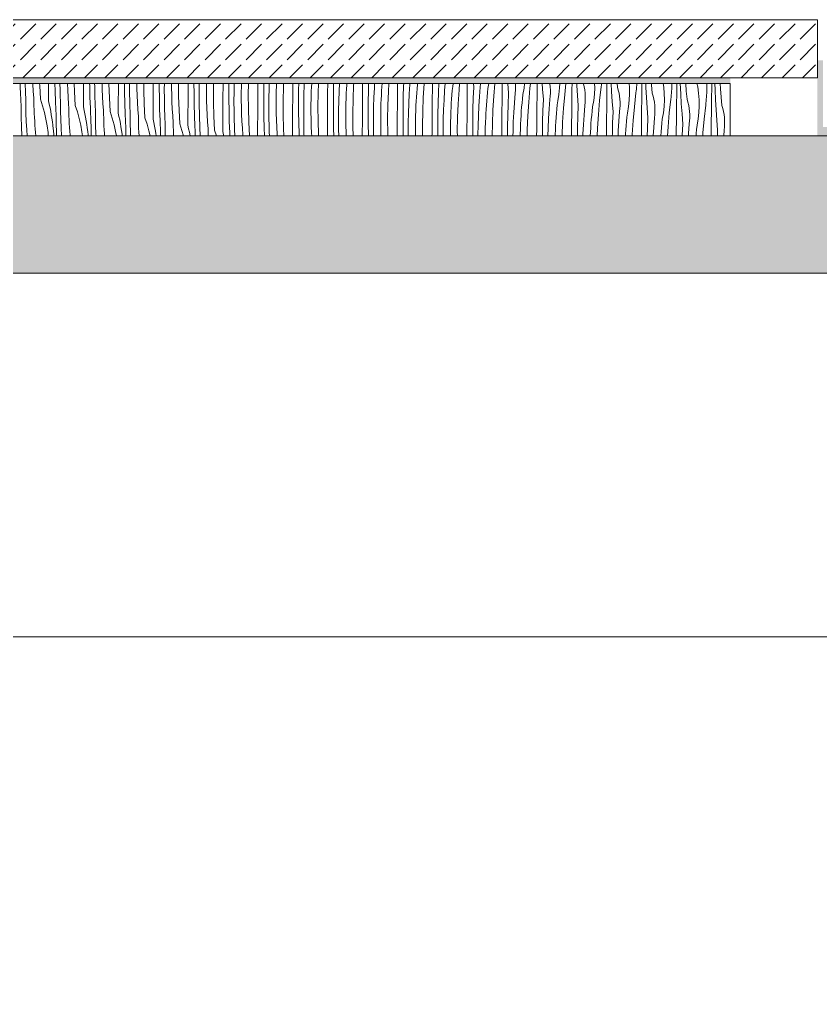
# Model space of a CAD drawing. Header units: millimetres. Extents: x -5804 to 56024, y 506 to 54141.
# Drawn here: x 17014 to 19772, y 25842 to 29245 of the extents above; entities that cross this region are included whole.
import ezdxf

# ---------------------------------------------------------------- set-up
doc = ezdxf.new("R2010")
doc.units = ezdxf.units.MM
for name, color, linetype, lineweight in [('02', 251, 'Continuous', 15), ('2D Drafting - General2', 251, 'Continuous', 15), ('2D Drafting - General81', 251, 'Continuous', 20)]:
    doc.layers.add(name, color=color, linetype=linetype, lineweight=lineweight)

# ---------------------------------------------------------------- blocks, each defined once
blk = doc.blocks.new('*X32')
at = {"layer": '2D Drafting - General81', "linetype": 'Continuous'}
for p, q in [((-78206.5, -105021), (-78206.6, -105016.9)), ((-78205.1, -105059.1), (-78206.5, -105021)), ((-78189.5, -105017.8), (-78189.5, -105016.9)), ((-78189.3, -105023.3), (-78189.5, -105017.8)), ((-78189.1, -105028.9), (-78189.3, -105023.3)), ((-78188.9, -105034.4), (-78189.1, -105028.9)), ((-78163.1, -105018.9), (-78163.1, -105016.9)), ((-78161.6, -105043), (-78163.1, -105018.9)), ((-78139.5, -105023.4), (-78139.7, -105016.9)), ((-78137, -105071.1), (-78139.5, -105023.4)), ((-78108.9, -105036.7), (-78108.8, -105016.9)), ((-78086.4, -105042.2), (-78087, -105016.9)), ((-78069.4, -105038.9), (-78069.8, -105016.9)), ((-78043, -105040.1), (-78044, -105016.9)), ((-78019.4, -105044.5), (-78020.3, -105016.9)), ((-77988.8, -105057.9), (-77988.6, -105018.5)), ((-77988.6, -105018.5), (-77988.6, -105016.9)), ((-77967.3, -105025.2), (-77967.4, -105016.9)), ((-77966.3, -105063.3), (-77967.3, -105025.2)), ((-77950, -105027.1), (-77950.1, -105016.9)), ((-77949.3, -105060.1), (-77950, -105027.1)), ((-77924, -105037.1), (-77924.6, -105016.9)), ((-77900.8, -105017.9), (-77900.8, -105016.9)), ((-77899.4, -105065.7), (-77900.8, -105017.9)), ((-77868.5, -105039.7), (-77868.3, -105016.9)), ((-77847.2, -105046.4), (-77847.7, -105016.9)), ((-77829.9, -105048.2), (-77830.2, -105016.9)), ((-77804.7, -105034.2), (-77804.9, -105016.9)), ((-77780.7, -105039.1), (-77780.9, -105016.9)), ((-77748.4, -105060.9), (-77748.1, -105021.5)), ((-77748.1, -105021.5), (-77748.1, -105016.9)), ((-77727.7, -105029.4), (-77727.8, -105016.9)), ((-77727.2, -105067.5), (-77727.7, -105029.4)), ((-77710.1, -105036.4), (-77710, -105016.9)), ((-77684.9, -105031.2), (-77684.9, -105016.9)), ((-77660.7, -105060.3), (-77660.9, -105016.9)), ((-77628.1, -105042.7), (-77627.9, -105016.9)), ((-77607.7, -105050.5), (-77607.8, -105016.9)), ((-77590, -105057.5), (-77589.8, -105024.5)), ((-77589.8, -105024.5), (-77589.7, -105016.9)), ((-77564.9, -105028.2), (-77564.7, -105016.9)), ((-77564.9, -105052.4), (-77564.9, -105028.2)), ((-77540.9, -105033.6), (-77540.6, -105016.9)), ((-77508, -105063.9), (-77507.7, -105024.5)), ((-77507.7, -105024.5), (-77507.7, -105016.9)), ((-77487.8, -105033.6), (-77487.7, -105016.9)), ((-77469.8, -105045.7), (-77469.2, -105016.9)), ((-77444.8, -105049.4), (-77444.4, -105025.2)), ((-77444.4, -105025.2), (-77444.2, -105016.9)), ((-77420.8, -105054.8), (-77420.2, -105016.9)), ((-77387.6, -105045.7), (-77387.4, -105016.9)), ((-77367.7, -105054.7), (-77367.5, -105016.9)), ((-77349, -105033.8), (-77348.5, -105016.9)), ((-77324.4, -105046.4), (-77323.6, -105022.3)), ((-77323.6, -105022.3), (-77323.4, -105016.9)), ((-77300.8, -105076), (-77299.9, -105028.1)), ((-77299.9, -105028.1), (-77299.5, -105016.9)), ((-77267.6, -105066.8), (-77267.3, -105027.5)), ((-77267.3, -105027.5), (-77267.2, -105016.9)), ((-77247.4, -105037.7), (-77247.1, -105016.9)), ((-77229, -105055), (-77227.8, -105021.9)), ((-77227.8, -105021.9), (-77227.6, -105016.9)), ((-77203.6, -105043.4), (-77203, -105028.9)), ((-77203, -105028.9), (-77202.3, -105016.9)), ((-77179.9, -105049.3), (-77178.5, -105016.9)), ((-77147.2, -105048.7), (-77146.9, -105016.9)), ((-77127.3, -105058.9), (-77126.7, -105020.8)), ((-77126.7, -105020.8), (-77126.6, -105016.9)), ((-77107.8, -105043.1), (-77106.5, -105016.9)), ((-77082.2, -105035.6), (-77081.3, -105021.1)), ((-77081.3, -105021.1), (-77081, -105016.9)), ((-77059.8, -105070.5), (-77057.8, -105022.7)), ((-77057.8, -105022.7), (-77057.5, -105016.9)), ((-77026.8, -105030.5), (-77026.7, -105016.9)), ((-77006.6, -105041.9), (-77006, -105016.9)), ((-76986.1, -105031.3), (-76985.3, -105016.9)), ((-76961.2, -105042.3), (-76960.2, -105027.8)), ((-76960.2, -105027.8), (-76959.3, -105016.9)), ((-76937.8, -105043.9), (-76936, -105016.9)), ((-76906.7, -105051.7), (-76906.4, -105016.9)), ((-76886.6, -105063.1), (-76885.5, -105025)), ((-76885.5, -105025), (-76885.2, -105016.9)), ((-76866.1, -105052.4), (-76864.1, -105019.5)), ((-76864.1, -105019.5), (-76863.9, -105016.9)), ((-76839, -105034.6), (-76837.7, -105020.1)), ((-76837.7, -105020.1), (-76837.4, -105016.9)), ((-76817.7, -105065.1), (-76814.6, -105017.3)), ((-76814.6, -105017.3), (-76814.6, -105016.9)), ((-76786.3, -105033.5), (-76786.2, -105016.9)), ((-76765.5, -105046.1), (-76764.4, -105016.9)), ((-76744, -105040.6), (-76742.2, -105016.9)), ((-76717.7, -105041.3), (-76716.3, -105026.8)), ((-76716.3, -105026.8), (-76715.2, -105016.9)), ((-76694.5, -105038.5), (-76692.6, -105016.9)), ((-76666.3, -105054.7), (-76665.9, -105016.9)), ((-76645.4, -105067.3), (-76644, -105029.2)), ((-76644, -105029.2), (-76644.9, -105016.9)), ((-76623.9, -105061.8), (-76621.5, -105028.8)), ((-76621.5, -105028.8), (-76620.3, -105018.2)), ((-76620.3, -105018.2), (-76620.2, -105016.9)), ((-76594.7, -105033.6), (-76591.7, -105016.9)), ((-76574.5, -105059.7), (-76570.7, -105016.9)), ((-76545.8, -105036.5), (-76545.6, -105016.9)), ((-76523.9, -105050.3), (-76526.4, -105016.9)), ((-76500.2, -105039.4), (-76499.6, -105028.6)), ((-76499.7, -105017.9), (-76499.7, -105016.9)), ((-76499.6, -105028.6), (-76499.7, -105017.9)), ((-76470.6, -105032.9), (-76468.8, -105016.9)), ((-76450.2, -105033.2), (-76448.4, -105016.9)), ((-76425.6, -105036.8), (-76425.3, -105016.9)), ((-76406.4, -105036.7), (-76407.7, -105016.9)), ((-76381.5, -105017.7), (-76381.6, -105016.9)), ((-76380.2, -105028.4), (-76381.5, -105017.7)), ((-76379.6, -105039.1), (-76380.2, -105028.4)), ((-76348, -105032.1), (-76347.3, -105016.9)), ((-76330.1, -105054.4), (-76325.9, -105016.9)), ((-76305.3, -105037.1), (-76305, -105016.9)), ((-76288.7, -105023), (-76289, -105016.9)), ((-76286.3, -105057.9), (-76288.7, -105023)), ((-76265.7, -105017.9), (-76266, -105016.9)), ((-76263.3, -105028.3), (-76265.7, -105017.9)), ((-76261.4, -105038.9), (-76263.3, -105028.3)), ((-76226.9, -105031.1), (-76227.1, -105016.9)), ((-76210.1, -105075.6), (-76204.7, -105028)), ((-76204.7, -105028), (-76203.9, -105021.2)), ((-76203.9, -105021.2), (-76203.5, -105016.9)), ((-76184.9, -105037.3), (-76184.6, -105016.9)), ((-76168.6, -105044.2), (-76170.2, -105016.9)), ((-76148.7, -105028.8), (-76149.8, -105016.9)), ((-76145.6, -105039.1), (-76148.7, -105028.8)), ((-76107.2, -105030.1), (-76108.2, -105016.9)), ((-76083.1, -105035.6), (-76082.5, -105028.7)), ((-76082.5, -105028.7), (-76082, -105021.9)), ((-76082, -105021.9), (-76081.7, -105016.9)), ((-76064.5, -105037.6), (-76064.2, -105016.9)), ((-76050.5, -105030.5), (-76051.2, -105016.9)), ((-76031.3, -105021.5), (-76031.7, -105016.9)), ((-76028.6, -105050), (-76031.3, -105021.5)), ((-75988.9, -105029.1), (-75990.7, -105016.9)), ((-75987.1, -105051.2), (-75988.9, -105029.1)), ((-75961.5, -105036.2), (-75961.1, -105029.3)), ((-75961.1, -105029.3), (-75960.8, -105022.4)), ((-75960.8, -105022.4), (-75960.7, -105016.9)), ((-75944.1, -105037.9), (-75943.8, -105017)), ((-75943.8, -105017), (-75943.8, -105016.9)), ((-75930.5, -105051.7), (-75932.2, -105016.9)), ((-75911.3, -105042.7), (-75913.4, -105016.9)), ((-75872, -105028.4), (-75874.5, -105016.9)), ((-75868.8, -105050.3), (-75872, -105028.4)), ((-75840.6, -105016.9), (-75840.6, -105036.7)), ((-75823.7, -105038.2), (-75823.3, -105017.3)), ((-75823.3, -105017.3), (-75823.3, -105016.9)), ((-75812.1, -105038), (-75813, -105016.9)), ((-75793.6, -105035.4), (-75794.9, -105016.9)), ((-78204.9, -105063.8), (-78205.1, -105059.1)), ((-78204.7, -105068.5), (-78204.9, -105063.8)), ((-78188.7, -105040), (-78188.9, -105034.4)), ((-78188.5, -105045.5), (-78188.7, -105040)), ((-78188.3, -105051.1), (-78188.5, -105045.5)), ((-78188.1, -105056.6), (-78188.3, -105051.1)), ((-78187.8, -105062.2), (-78188.1, -105056.6)), ((-78187.5, -105090.7), (-78187.8, -105062.2)), ((-78159.8, -105067.1), (-78161.6, -105043)), ((-78109.2, -105076), (-78108.9, -105036.7)), ((-78085, -105080.3), (-78086.4, -105042.2)), ((-78069.2, -105044.5), (-78069.4, -105038.9)), ((-78069.1, -105050), (-78069.2, -105044.5)), ((-78068.9, -105055.6), (-78069.1, -105050)), ((-78068.7, -105061.1), (-78068.9, -105055.6)), ((-78068.5, -105066.7), (-78068.7, -105061.1)), ((-78041.5, -105064.2), (-78043, -105040.1)), ((-78016.9, -105092.3), (-78019.4, -105044.5)), ((-77989.1, -105097.2), (-77988.8, -105057.9)), ((-77965, -105101.5), (-77966.3, -105063.3)), ((-77949.2, -105065.7), (-77949.3, -105060.1)), ((-77922.9, -105061.3), (-77924, -105037.1)), ((-77921.5, -105085.4), (-77922.9, -105061.3)), ((-77868.8, -105079), (-77868.5, -105039.7)), ((-77846.3, -105084.5), (-77847.2, -105046.4)), ((-77829.3, -105081.3), (-77829.9, -105048.2)), ((-77803.9, -105058.3), (-77804.7, -105034.2)), ((-77802.8, -105082.4), (-77803.9, -105058.3)), ((-77779.3, -105086.9), (-77780.7, -105039.1)), ((-77748.7, -105100.2), (-77748.4, -105060.9)), ((-77709.9, -105069.4), (-77710.1, -105036.4)), ((-77684.6, -105055.3), (-77684.9, -105031.2)), ((-77683.9, -105079.5), (-77684.6, -105055.3)), ((-77659.2, -105108.1), (-77660.7, -105060.3)), ((-77628.4, -105082), (-77628.1, -105042.7)), ((-77607.1, -105088.7), (-77607.7, -105050.5)), ((-77589.8, -105090.6), (-77590, -105057.5)), ((-77564.5, -105076.5), (-77564.9, -105052.4)), ((-77540.6, -105081.4), (-77540.9, -105033.6)), ((-77508.3, -105103.2), (-77508, -105063.9)), ((-77487.6, -105071.7), (-77487.8, -105033.6)), ((-77470, -105078.7), (-77469.8, -105045.7)), ((-77444.8, -105073.5), (-77444.8, -105049.4)), ((-77420.5, -105102.6), (-77420.8, -105054.8)), ((-77387.9, -105085), (-77387.6, -105045.7)), ((-77367.5, -105092.9), (-77367.7, -105054.7)), ((-77349.7, -105066.8), (-77349, -105033.8)), ((-77324.7, -105070.6), (-77324.4, -105046.4)), ((-77247.6, -105075.9), (-77247.4, -105037.7)), ((-77229.6, -105088), (-77229, -105055)), ((-77204.3, -105067.6), (-77203.6, -105043.4)), ((-77180.7, -105097.1), (-77179.9, -105049.3)), ((-77147.5, -105088), (-77147.2, -105048.7)), ((-77127.6, -105097.1), (-77127.3, -105058.9)), ((-77108.9, -105076.1), (-77107.8, -105043.1)), ((-77083.5, -105064.6), (-77082.9, -105050.1)), ((-77082.9, -105050.1), (-77082.2, -105035.6)), ((-77027.1, -105069.8), (-77026.8, -105030.5)), ((-77007.3, -105080.1), (-77006.6, -105041.9)), ((-76987.7, -105064.3), (-76986.1, -105031.3)), ((-76962.8, -105071.3), (-76962.1, -105056.8)), ((-76962.1, -105056.8), (-76961.2, -105042.3)), ((-76939.7, -105091.7), (-76937.8, -105043.9)), ((-76907.1, -105091), (-76906.7, -105051.7)), ((-76887.2, -105101.3), (-76886.6, -105063.1)), ((-76867.6, -105085.5), (-76866.1, -105052.4)), ((-76842, -105078), (-76841.1, -105063.5)), ((-76841.1, -105063.5), (-76840.1, -105049)), ((-76840.1, -105049), (-76839, -105034.6)), ((-76786.7, -105072.8), (-76786.3, -105033.5)), ((-76766.5, -105084.3), (-76765.5, -105046.1)), ((-76746, -105073.6), (-76744, -105040.6)), ((-76720.1, -105070.2), (-76718.9, -105055.7)), ((-76718.9, -105055.7), (-76717.7, -105041.3)), ((-76697.6, -105086.2), (-76694.5, -105038.5)), ((-76666.6, -105094), (-76666.3, -105054.7)), ((-76625.9, -105094.8), (-76623.9, -105061.8)), ((-76598.9, -105076.9), (-76597.6, -105062.4)), ((-76597.6, -105062.4), (-76596.2, -105048)), ((-76596.2, -105048), (-76594.7, -105033.6)), ((-76577.6, -105107.4), (-76574.5, -105059.7)), ((-76546.2, -105075.8), (-76545.8, -105036.5)), ((-76525.3, -105088.5), (-76523.9, -105050.3)), ((-76503.9, -105083), (-76501.4, -105050)), ((-76501.4, -105050), (-76500.2, -105039.4)), ((-76476.1, -105069.2), (-76474.6, -105054.7)), ((-76474.6, -105054.7), (-76470.6, -105032.9)), ((-76454.4, -105080.9), (-76450.2, -105033.2)), ((-76426.1, -105097), (-76425.8, -105057.7)), ((-76425.8, -105057.7), (-76425.6, -105036.8)), ((-76403.8, -105071.5), (-76406.4, -105036.7)), ((-76381.3, -105071.2), (-76380.1, -105060.5)), ((-76380.1, -105060.5), (-76379.6, -105049.8)), ((-76379.6, -105049.8), (-76379.6, -105039.1)), ((-76354.5, -105075.9), (-76350.6, -105054.1)), ((-76350.6, -105054.1), (-76348, -105032.1)), ((-76334.3, -105102), (-76330.1, -105054.4)), ((-76305.7, -105078.8), (-76305.5, -105057.9)), ((-76305.5, -105057.9), (-76305.3, -105037.1)), ((-76283.8, -105092.7), (-76286.3, -105057.9)), ((-76260.2, -105049.6), (-76261.4, -105038.9)), ((-76259.5, -105060.3), (-76260.2, -105049.6)), ((-76259.5, -105071), (-76259.5, -105060.3)), ((-76230.5, -105075.3), (-76228, -105053.2)), ((-76228, -105053.2), (-76226.9, -105031.1)), ((-76185.4, -105079.1), (-76185.2, -105058.2)), ((-76185.2, -105058.2), (-76184.9, -105037.3)), ((-76166.3, -105079), (-76168.6, -105044.2)), ((-76143.2, -105049.5), (-76145.6, -105039.1)), ((-76141.3, -105060.1), (-76143.2, -105049.5)), ((-76140.1, -105070.7), (-76141.3, -105060.1)), ((-76107.9, -105074.4), (-76106.8, -105052.2)), ((-76106.8, -105052.2), (-76107.2, -105030.1)), ((-76090, -105096.7), (-76084.7, -105049.2)), ((-76084.7, -105049.2), (-76083.9, -105042.4)), ((-76083.9, -105042.4), (-76083.1, -105035.6)), ((-76065.1, -105079.4), (-76064.8, -105058.5)), ((-76064.8, -105058.5), (-76064.5, -105037.6)), ((-76048.5, -105065.4), (-76050.5, -105030.5)), ((-76025.6, -105060.2), (-76028.6, -105050)), ((-76023.1, -105070.7), (-76025.6, -105060.2)), ((-75986.7, -105073.4), (-75987.1, -105051.2)), ((-75964.6, -105070.4), (-75963.8, -105063.6)), ((-75963.8, -105063.6), (-75963.1, -105056.7)), ((-75963.1, -105056.7), (-75962.5, -105049.9)), ((-75962.5, -105049.9), (-75961.9, -105043)), ((-75961.9, -105043), (-75961.5, -105036.2)), ((-75944.8, -105079.7), (-75944.5, -105058.8)), ((-75944.5, -105058.8), (-75944.1, -105037.9)), ((-75928.5, -105086.5), (-75930.5, -105051.7)), ((-75908.6, -105071.1), (-75911.3, -105042.7)), ((-75867, -105072.4), (-75868.8, -105050.3)), ((-75841.8, -105064.2), (-75841.4, -105057.3)), ((-75841.4, -105057.3), (-75841, -105050.5)), ((-75841, -105050.5), (-75840.8, -105043.6)), ((-75840.8, -105043.6), (-75840.6, -105036.7)), ((-75824.4, -105080), (-75824.1, -105059.1)), ((-75824.1, -105059.1), (-75823.7, -105038.2)), ((-75810.4, -105072.9), (-75812.1, -105038)), ((-75791.2, -105063.8), (-75793.6, -105035.4)), ((-75788.5, -105092.3), (-75791.2, -105063.8)), ((-78204.5, -105073.1), (-78204.7, -105068.5)), ((-78204.3, -105077.8), (-78204.5, -105073.1)), ((-78204, -105082.5), (-78204.3, -105077.8)), ((-78203.8, -105087.2), (-78204, -105082.5)), ((-78203.6, -105091.8), (-78203.8, -105087.2)), ((-78203.3, -105096.5), (-78203.6, -105091.8)), ((-78202.8, -105131.4), (-78203.3, -105096.5)), ((-78186.8, -105119.3), (-78187.5, -105090.7)), ((-78159.5, -105080.4), (-78159.8, -105067.1)), ((-78159.2, -105093.7), (-78159.5, -105080.4)), ((-78158.7, -105107), (-78159.2, -105093.7)), ((-78137, -105071.1), (-78129.7, -105093.5)), ((-78129.7, -105093.5), (-78123.5, -105116.2)), ((-78109.2, -105076), (-78106.5, -105088)), ((-78106.5, -105088), (-78103.9, -105100)), ((-78084.8, -105085), (-78085, -105080.3)), ((-78084.6, -105089.6), (-78084.8, -105085)), ((-78084.4, -105094.3), (-78084.6, -105089.6)), ((-78084.2, -105099), (-78084.4, -105094.3)), ((-78068.2, -105072.2), (-78068.5, -105066.7)), ((-78068, -105077.8), (-78068.2, -105072.2)), ((-78067.8, -105083.3), (-78068, -105077.8)), ((-78067.4, -105111.9), (-78067.8, -105083.3)), ((-78039.7, -105088.3), (-78041.5, -105064.2)), ((-78039.5, -105101.6), (-78039.7, -105088.3)), ((-78016.9, -105092.3), (-78009.7, -105114.7)), ((-77989.1, -105097.2), (-77986.4, -105109.2)), ((-77949, -105071.2), (-77949.2, -105065.7)), ((-77948.8, -105076.8), (-77949, -105071.2)), ((-77948.6, -105082.3), (-77948.8, -105076.8)), ((-77948.4, -105087.9), (-77948.6, -105082.3)), ((-77948.2, -105093.4), (-77948.4, -105087.9)), ((-77947.9, -105099), (-77948.2, -105093.4)), ((-77919.7, -105109.4), (-77921.5, -105085.4)), ((-77896.8, -105113.5), (-77899.4, -105065.7)), ((-77869, -105118.4), (-77868.8, -105079)), ((-77844.9, -105122.6), (-77846.3, -105084.5)), ((-77829.1, -105086.8), (-77829.3, -105081.3)), ((-77828.9, -105092.4), (-77829.1, -105086.8)), ((-77828.7, -105097.9), (-77828.9, -105092.4)), ((-77828.5, -105103.5), (-77828.7, -105097.9)), ((-77801.4, -105106.5), (-77802.8, -105082.4)), ((-77776.8, -105134.6), (-77779.3, -105086.9)), ((-77726.2, -105105.7), (-77727.2, -105067.5)), ((-77709.2, -105102.5), (-77709.9, -105069.4)), ((-77682.8, -105103.6), (-77683.9, -105079.5)), ((-77628.6, -105121.4), (-77628.4, -105082)), ((-77606.1, -105126.8), (-77607.1, -105088.7)), ((-77589.1, -105123.6), (-77589.8, -105090.6)), ((-77563.8, -105100.6), (-77564.5, -105076.5)), ((-77539.2, -105129.2), (-77540.6, -105081.4)), ((-77487, -105109.9), (-77487.6, -105071.7)), ((-77469.7, -105111.8), (-77470, -105078.7)), ((-77444.5, -105097.7), (-77444.8, -105073.5)), ((-77443.7, -105121.8), (-77444.5, -105097.7)), ((-77388.2, -105124.4), (-77387.9, -105085)), ((-77367, -105131), (-77367.5, -105092.9)), ((-77349.9, -105099.9), (-77349.7, -105066.8)), ((-77324.7, -105094.7), (-77324.7, -105070.6)), ((-77324.4, -105118.9), (-77324.7, -105094.7)), ((-77300.5, -105123.8), (-77300.8, -105076)), ((-77267.9, -105106.2), (-77267.6, -105066.8)), ((-77247.5, -105114.1), (-77247.6, -105075.9)), ((-77229.8, -105121.1), (-77229.6, -105088)), ((-77204.7, -105091.7), (-77204.3, -105067.6)), ((-77204.7, -105115.9), (-77204.7, -105091.7)), ((-77180.4, -105144.9), (-77180.7, -105097.1)), ((-77147.8, -105127.4), (-77147.5, -105088)), ((-77127.4, -105135.2), (-77127.6, -105097.1)), ((-77109.6, -105109.2), (-77108.9, -105076.1)), ((-77084.6, -105112.9), (-77084.2, -105088.8)), ((-77084.2, -105088.8), (-77083.5, -105064.6)), ((-77060.6, -105118.3), (-77059.8, -105070.5)), ((-77027.4, -105109.2), (-77027.1, -105069.8)), ((-77007.5, -105118.2), (-77007.3, -105080.1)), ((-76989.5, -105130.3), (-76988.8, -105097.3)), ((-76988.8, -105097.3), (-76987.7, -105064.3)), ((-76964.2, -105109.9), (-76963.4, -105085.8)), ((-76963.4, -105085.8), (-76962.8, -105071.3)), ((-76940.6, -105139.5), (-76939.7, -105091.7)), ((-76907.4, -105130.4), (-76907.1, -105091)), ((-76868.8, -105118.5), (-76867.6, -105085.5)), ((-76843.4, -105107), (-76842.8, -105092.5)), ((-76842.8, -105092.5), (-76842, -105078)), ((-76819.7, -105112.8), (-76817.7, -105065.1)), ((-76787, -105112.2), (-76786.7, -105072.8)), ((-76767.1, -105122.4), (-76766.5, -105084.3)), ((-76747.6, -105106.6), (-76746, -105073.6)), ((-76722, -105099.1), (-76721.1, -105084.7)), ((-76721.1, -105084.7), (-76720.1, -105070.2)), ((-76699.6, -105134), (-76697.6, -105086.2)), ((-76666.9, -105133.4), (-76666.6, -105094)), ((-76646.4, -105105.4), (-76645.4, -105067.3)), ((-76627.5, -105127.8), (-76625.9, -105094.8)), ((-76601, -105105.8), (-76600, -105091.4)), ((-76600, -105091.4), (-76598.9, -105076.9)), ((-76546.5, -105115.2), (-76546.2, -105075.8)), ((-76526.4, -105126.6), (-76525.3, -105088.5)), ((-76505.9, -105116), (-76503.9, -105083)), ((-76478.8, -105098.1), (-76477.5, -105083.6)), ((-76477.5, -105083.6), (-76476.1, -105069.2)), ((-76457.5, -105128.6), (-76454.4, -105080.9)), ((-76426.5, -105136.4), (-76426.1, -105097)), ((-76405.3, -105109.6), (-76403.8, -105071.5)), ((-76383.8, -105104.1), (-76381.3, -105071.2)), ((-76357.5, -105104.8), (-76356.1, -105090.3)), ((-76356.1, -105090.3), (-76354.5, -105075.9)), ((-76306.1, -105118.2), (-76305.7, -105078.8)), ((-76285.2, -105130.8), (-76283.8, -105092.7)), ((-76263.7, -105125.3), (-76261.3, -105092.4)), ((-76261.3, -105092.4), (-76260.1, -105081.7)), ((-76260.1, -105081.7), (-76259.5, -105071)), ((-76236, -105111.5), (-76234.5, -105097.1)), ((-76234.5, -105097.1), (-76230.5, -105075.3)), ((-76214.3, -105123.2), (-76210.1, -105075.6)), ((-76185.6, -105100), (-76185.4, -105079.1)), ((-76163.7, -105113.9), (-76166.3, -105079)), ((-76139.5, -105081.4), (-76140.1, -105070.7)), ((-76140, -105102.9), (-76139.4, -105092.2)), ((-76139.4, -105092.2), (-76139.5, -105081.4)), ((-76114.4, -105118.3), (-76110.4, -105096.4)), ((-76110.4, -105096.4), (-76107.9, -105074.4)), ((-76094.2, -105144.4), (-76090, -105096.7)), ((-76065.4, -105100.3), (-76065.1, -105079.4)), ((-76046.2, -105100.2), (-76048.5, -105065.4)), ((-76021.3, -105081.3), (-76023.1, -105070.7)), ((-76020, -105091.9), (-76021.3, -105081.3)), ((-76019.4, -105102.6), (-76020, -105091.9)), ((-75990.4, -105117.6), (-75987.8, -105095.6)), ((-75987.8, -105095.6), (-75986.7, -105073.4)), ((-75969.9, -105117.9), (-75964.6, -105070.4)), ((-75945.1, -105100.6), (-75944.8, -105079.7)), ((-75926.1, -105121.4), (-75928.5, -105086.5)), ((-75905.5, -105081.4), (-75908.6, -105071.1)), ((-75903.1, -105091.9), (-75905.5, -105081.4)), ((-75901.2, -105102.4), (-75903.1, -105091.9)), ((-75867.8, -105116.7), (-75866.7, -105094.6)), ((-75866.7, -105094.6), (-75867, -105072.4)), ((-75849.9, -105139.1), (-75844.5, -105091.6)), ((-75844.5, -105091.6), (-75843.7, -105084.7)), ((-75843.7, -105084.7), (-75843, -105077.9)), ((-75843, -105077.9), (-75842.4, -105071.1)), ((-75842.4, -105071.1), (-75841.8, -105064.2)), ((-75824.7, -105100.8), (-75824.4, -105080)), ((-75808.4, -105107.7), (-75810.4, -105072.9)), ((-75785.4, -105102.6), (-75788.5, -105092.3)), ((-78201.9, -105166.3), (-78202.8, -105131.4)), ((-78185.8, -105147.9), (-78186.8, -105119.3)), ((-78158.2, -105120.4), (-78158.7, -105107)), ((-78157.5, -105133.7), (-78158.2, -105120.4)), ((-78123.5, -105116.2), (-78118.3, -105139.1)), ((-78103.9, -105100), (-78101.6, -105112.1)), ((-78101.6, -105112.1), (-78099.5, -105124.1)), ((-78099.5, -105124.1), (-78097.6, -105136.3)), ((-78084, -105103.7), (-78084.2, -105099)), ((-78083.7, -105108.3), (-78084, -105103.7)), ((-78083.5, -105113), (-78083.7, -105108.3)), ((-78083.3, -105117.7), (-78083.5, -105113)), ((-78082.7, -105152.6), (-78083.3, -105117.7)), ((-78066.7, -105140.5), (-78067.4, -105111.9)), ((-78039.1, -105114.9), (-78039.5, -105101.6)), ((-78038.6, -105128.2), (-78039.1, -105114.9)), ((-78038.1, -105141.5), (-78038.6, -105128.2)), ((-78009.7, -105114.7), (-78003.4, -105137.4)), ((-77986.4, -105109.2), (-77983.9, -105121.2)), ((-77983.9, -105121.2), (-77981.5, -105133.2)), ((-77964.8, -105106.1), (-77965, -105101.5)), ((-77964.6, -105110.8), (-77964.8, -105106.1)), ((-77964.3, -105115.5), (-77964.6, -105110.8)), ((-77964.1, -105120.2), (-77964.3, -105115.5)), ((-77963.9, -105124.8), (-77964.1, -105120.2)), ((-77963.7, -105129.5), (-77963.9, -105124.8)), ((-77963.4, -105134.2), (-77963.7, -105129.5)), ((-77947.7, -105104.5), (-77947.9, -105099)), ((-77947.4, -105133.1), (-77947.7, -105104.5)), ((-77919.4, -105122.8), (-77919.7, -105109.4)), ((-77919, -105136.1), (-77919.4, -105122.8)), ((-77896.8, -105113.5), (-77889.6, -105135.8)), ((-77869, -105118.4), (-77866.3, -105130.3)), ((-77866.3, -105130.3), (-77863.8, -105142.3)), ((-77844.7, -105127.3), (-77844.9, -105122.6)), ((-77844.5, -105132), (-77844.7, -105127.3)), ((-77844.3, -105136.6), (-77844.5, -105132)), ((-77828.3, -105109), (-77828.5, -105103.5)), ((-77828.1, -105114.6), (-77828.3, -105109)), ((-77827.9, -105120.1), (-77828.1, -105114.6)), ((-77827.6, -105125.7), (-77827.9, -105120.1)), ((-77827.3, -105154.2), (-77827.6, -105125.7)), ((-77799.6, -105130.6), (-77801.4, -105106.5)), ((-77799.3, -105143.9), (-77799.6, -105130.6)), ((-77749, -105139.5), (-77748.7, -105100.2)), ((-77724.8, -105143.8), (-77726.2, -105105.7)), ((-77709, -105108), (-77709.2, -105102.5)), ((-77708.9, -105113.6), (-77709, -105108)), ((-77708.7, -105119.1), (-77708.9, -105113.6)), ((-77708.5, -105124.7), (-77708.7, -105119.1)), ((-77708.3, -105130.2), (-77708.5, -105124.7)), ((-77708, -105135.7), (-77708.3, -105130.2)), ((-77681.3, -105127.7), (-77682.8, -105103.6)), ((-77679.5, -105151.8), (-77681.3, -105127.7)), ((-77656.7, -105155.8), (-77659.2, -105108.1)), ((-77628.9, -105160.7), (-77628.6, -105121.4)), ((-77604.7, -105165), (-77606.1, -105126.8)), ((-77589, -105129.2), (-77589.1, -105123.6)), ((-77588.8, -105134.7), (-77589, -105129.2)), ((-77562.7, -105124.8), (-77563.8, -105100.6)), ((-77561.3, -105148.9), (-77562.7, -105124.8)), ((-77536.6, -105177), (-77539.2, -105129.2)), ((-77508.6, -105142.5), (-77508.3, -105103.2)), ((-77486.1, -105148), (-77487, -105109.9)), ((-77469.1, -105144.8), (-77469.7, -105111.8)), ((-77442.6, -105145.9), (-77443.7, -105121.8)), ((-77419.1, -105150.4), (-77420.5, -105102.6)), ((-77388.5, -105163.7), (-77388.2, -105124.4)), ((-77366, -105169.2), (-77367, -105131)), ((-77349.7, -105132.9), (-77349.9, -105099.9)), ((-77323.7, -105143), (-77324.4, -105118.9)), ((-77299, -105171.6), (-77300.5, -105123.8)), ((-77268.2, -105145.5), (-77267.9, -105106.2)), ((-77246.9, -105152.2), (-77247.5, -105114.1)), ((-77229.6, -105154.1), (-77229.8, -105121.1)), ((-77204.3, -105140), (-77204.7, -105115.9)), ((-77148.1, -105166.7), (-77147.8, -105127.4)), ((-77109.8, -105142.2), (-77109.6, -105109.2)), ((-77084.6, -105137), (-77084.6, -105112.9)), ((-77060.3, -105166.1), (-77060.6, -105118.3)), ((-77027.7, -105148.5), (-77027.4, -105109.2)), ((-77007.3, -105156.4), (-77007.5, -105118.2)), ((-76989.7, -105163.4), (-76989.5, -105130.3)), ((-76964.5, -105134.1), (-76964.2, -105109.9)), ((-76907.7, -105169.7), (-76907.4, -105130.4)), ((-76887.4, -105139.4), (-76887.2, -105101.3)), ((-76869.4, -105151.5), (-76868.8, -105118.5)), ((-76844.5, -105155.2), (-76844.1, -105131.1)), ((-76844.1, -105131.1), (-76843.4, -105107)), ((-76820.5, -105160.6), (-76819.7, -105112.8)), ((-76787.3, -105151.5), (-76787, -105112.2)), ((-76767.4, -105160.6), (-76767.1, -105122.4)), ((-76748.7, -105139.7), (-76747.6, -105106.6)), ((-76724, -105152.3), (-76723.3, -105128.1)), ((-76723.3, -105128.1), (-76722.7, -105113.6)), ((-76722.7, -105113.6), (-76722, -105099.1)), ((-76647.1, -105143.6), (-76646.4, -105105.4)), ((-76628.6, -105160.8), (-76627.5, -105127.8)), ((-76602.6, -105134.8), (-76601.9, -105120.3)), ((-76601.9, -105120.3), (-76601, -105105.8)), ((-76579.5, -105155.2), (-76577.6, -105107.4)), ((-76546.9, -105154.5), (-76546.5, -105115.2)), ((-76527, -105164.8), (-76526.4, -105126.6)), ((-76507.4, -105149), (-76505.9, -105116)), ((-76481.8, -105141.5), (-76480.9, -105127)), ((-76480.9, -105127), (-76479.9, -105112.5)), ((-76479.9, -105112.5), (-76478.8, -105098.1)), ((-76459.5, -105176.3), (-76457.5, -105128.6)), ((-76406.3, -105147.8), (-76405.3, -105109.6)), ((-76385.8, -105137.1), (-76383.8, -105104.1)), ((-76359.9, -105133.7), (-76358.7, -105119.2)), ((-76358.7, -105119.2), (-76357.5, -105104.8)), ((-76337.4, -105149.7), (-76334.3, -105102)), ((-76306.4, -105157.5), (-76306.1, -105118.2)), ((-76286.2, -105169), (-76285.2, -105130.8)), ((-76265.7, -105158.3), (-76263.7, -105125.3)), ((-76238.7, -105140.4), (-76237.4, -105126)), ((-76237.4, -105126), (-76236, -105111.5)), ((-76217.4, -105170.9), (-76214.3, -105123.2)), ((-76186, -105139.4), (-76185.6, -105100)), ((-76165.1, -105152), (-76163.7, -105113.9)), ((-76143.6, -105146.5), (-76141.2, -105113.5)), ((-76141.2, -105113.5), (-76140, -105102.9)), ((-76115.9, -105132.7), (-76114.4, -105118.3)), ((-76065.9, -105160.5), (-76065.6, -105121.2)), ((-76065.6, -105121.2), (-76065.4, -105100.3)), ((-76043.6, -105135), (-76046.2, -105100.2)), ((-76021.1, -105134.7), (-76019.9, -105124)), ((-76019.9, -105124), (-76019.4, -105113.3)), ((-76019.4, -105113.3), (-76019.4, -105102.6)), ((-75994.3, -105139.4), (-75990.4, -105117.6)), ((-75974.1, -105165.5), (-75969.9, -105117.9)), ((-75945.5, -105142.4), (-75945.3, -105121.5)), ((-75945.3, -105121.5), (-75945.1, -105100.6)), ((-75923.6, -105156.2), (-75926.1, -105121.4)), ((-75900, -105113.1), (-75901.2, -105102.4)), ((-75899.3, -105123.8), (-75900, -105113.1)), ((-75899.3, -105134.5), (-75899.3, -105123.8)), ((-75870.3, -105138.8), (-75867.8, -105116.7)), ((-75825.2, -105142.6), (-75825, -105121.7)), ((-75825, -105121.7), (-75824.7, -105100.8)), ((-75806.1, -105142.6), (-75808.4, -105107.7)), ((-75783, -105113), (-75785.4, -105102.6)), ((-75781.1, -105123.6), (-75783, -105113)), ((-75779.9, -105134.2), (-75781.1, -105123.6)), ((-78184.4, -105176.4), (-78185.8, -105147.9)), ((-78156.8, -105147), (-78157.5, -105133.7)), ((-78155.9, -105160.3), (-78156.8, -105147)), ((-78155, -105173.5), (-78155.9, -105160.3)), ((-78118.3, -105139.1), (-78114.1, -105162.3)), ((-78114.1, -105162.3), (-78110.9, -105185.6)), ((-78097.6, -105136.3), (-78095.8, -105148.4)), ((-78095.8, -105148.4), (-78094.3, -105160.6)), ((-78094.3, -105160.6), (-78093, -105172.8)), ((-78081.8, -105187.5), (-78082.7, -105152.6)), ((-78065.7, -105169), (-78066.7, -105140.5)), ((-78037.5, -105154.8), (-78038.1, -105141.5)), ((-78036.7, -105168.1), (-78037.5, -105154.8)), ((-78003.4, -105137.4), (-77998.2, -105160.3)), ((-77998.2, -105160.3), (-77994, -105183.4)), ((-77981.5, -105133.2), (-77979.4, -105145.3)), ((-77979.4, -105145.3), (-77977.5, -105157.4)), ((-77977.5, -105157.4), (-77975.8, -105169.6)), ((-77963.2, -105138.8), (-77963.4, -105134.2)), ((-77962.6, -105173.8), (-77963.2, -105138.8)), ((-77946.7, -105161.6), (-77947.4, -105133.1)), ((-77945.7, -105190.2), (-77946.7, -105161.6)), ((-77918.6, -105149.4), (-77919, -105136.1)), ((-77918, -105162.7), (-77918.6, -105149.4)), ((-77917.4, -105176), (-77918, -105162.7)), ((-77889.6, -105135.8), (-77883.4, -105158.5)), ((-77883.4, -105158.5), (-77878.2, -105181.5)), ((-77863.8, -105142.3), (-77861.5, -105154.4)), ((-77861.5, -105154.4), (-77859.4, -105166.5)), ((-77844.1, -105141.3), (-77844.3, -105136.6)), ((-77843.8, -105146), (-77844.1, -105141.3)), ((-77843.6, -105150.7), (-77843.8, -105146)), ((-77843.4, -105155.3), (-77843.6, -105150.7)), ((-77843.1, -105160), (-77843.4, -105155.3)), ((-77842.6, -105194.9), (-77843.1, -105160)), ((-77826.6, -105182.8), (-77827.3, -105154.2)), ((-77799, -105157.2), (-77799.3, -105143.9)), ((-77798.5, -105170.6), (-77799, -105157.2)), ((-77776.8, -105134.6), (-77769.5, -105157)), ((-77769.5, -105157), (-77763.3, -105179.7)), ((-77749, -105139.5), (-77746.2, -105151.5)), ((-77746.2, -105151.5), (-77743.7, -105163.5)), ((-77743.7, -105163.5), (-77741.4, -105175.6)), ((-77724.6, -105148.5), (-77724.8, -105143.8)), ((-77724.4, -105153.1), (-77724.6, -105148.5)), ((-77724.2, -105157.8), (-77724.4, -105153.1)), ((-77724, -105162.5), (-77724.2, -105157.8)), ((-77723.8, -105167.2), (-77724, -105162.5)), ((-77707.8, -105141.3), (-77708, -105135.7)), ((-77707.6, -105146.8), (-77707.8, -105141.3)), ((-77707.2, -105175.4), (-77707.6, -105146.8)), ((-77679.3, -105165.1), (-77679.5, -105151.8)), ((-77678.9, -105178.4), (-77679.3, -105165.1)), ((-77656.7, -105155.8), (-77649.5, -105178.2)), ((-77628.9, -105160.7), (-77626.2, -105172.7)), ((-77604.6, -105169.6), (-77604.7, -105165)), ((-77588.6, -105140.3), (-77588.8, -105134.7)), ((-77588.4, -105145.8), (-77588.6, -105140.3)), ((-77588.2, -105151.4), (-77588.4, -105145.8)), ((-77588, -105156.9), (-77588.2, -105151.4)), ((-77587.7, -105162.5), (-77588, -105156.9)), ((-77587.5, -105168), (-77587.7, -105162.5)), ((-77559.5, -105173), (-77561.3, -105148.9)), ((-77508.8, -105181.9), (-77508.6, -105142.5)), ((-77484.7, -105186.1), (-77486.1, -105148)), ((-77468.9, -105150.3), (-77469.1, -105144.8)), ((-77468.7, -105155.9), (-77468.9, -105150.3)), ((-77468.5, -105161.4), (-77468.7, -105155.9)), ((-77468.3, -105167), (-77468.5, -105161.4)), ((-77441.2, -105170), (-77442.6, -105145.9)), ((-77416.6, -105196.9), (-77419.1, -105150.4)), ((-77388.7, -105196.9), (-77388.5, -105163.7)), ((-77349, -105166), (-77349.7, -105132.9)), ((-77348.8, -105171.5), (-77349, -105166)), ((-77322.6, -105167.1), (-77323.7, -105143)), ((-77268.4, -105184.9), (-77268.2, -105145.5)), ((-77245.9, -105190.4), (-77246.9, -105152.2)), ((-77228.9, -105187.1), (-77229.6, -105154.1)), ((-77203.6, -105164.2), (-77204.3, -105140)), ((-77202.5, -105188.3), (-77203.6, -105164.2)), ((-77179, -105192.7), (-77180.4, -105144.9)), ((-77126.8, -105173.4), (-77127.4, -105135.2)), ((-77109.5, -105175.3), (-77109.8, -105142.2)), ((-77084.2, -105161.2), (-77084.6, -105137)), ((-77083.5, -105185.3), (-77084.2, -105161.2)), ((-77028, -105187.9), (-77027.7, -105148.5)), ((-77006.8, -105194.5), (-77007.3, -105156.4)), ((-76989.5, -105196.4), (-76989.7, -105163.4)), ((-76964.5, -105158.2), (-76964.5, -105134.1)), ((-76964.2, -105182.4), (-76964.5, -105158.2)), ((-76940.3, -105187.3), (-76940.6, -105139.5)), ((-76887.3, -105177.6), (-76887.4, -105139.4)), ((-76869.6, -105184.6), (-76869.4, -105151.5)), ((-76844.5, -105179.4), (-76844.5, -105155.2)), ((-76820.3, -105196.9), (-76820.5, -105160.6)), ((-76787.6, -105190.9), (-76787.3, -105151.5)), ((-76767.2, -105196.9), (-76767.4, -105160.6)), ((-76749.3, -105172.7), (-76748.7, -105139.7)), ((-76724.4, -105176.4), (-76724, -105152.3)), ((-76700.4, -105181.8), (-76699.6, -105134)), ((-76667.2, -105172.7), (-76666.9, -105133.4)), ((-76647.3, -105181.8), (-76647.1, -105143.6)), ((-76629.3, -105193.9), (-76628.6, -105160.8)), ((-76604, -105173.4), (-76603.2, -105149.3)), ((-76603.2, -105149.3), (-76602.6, -105134.8)), ((-76580.2, -105196.9), (-76579.5, -105155.2)), ((-76547.2, -105193.9), (-76546.9, -105154.5)), ((-76527.2, -105196.9), (-76527, -105164.8)), ((-76508.5, -105182), (-76507.4, -105149)), ((-76483.2, -105170.5), (-76482.6, -105156)), ((-76482.6, -105156), (-76481.8, -105141.5)), ((-76426.8, -105175.7), (-76426.5, -105136.4)), ((-76406.9, -105185.9), (-76406.3, -105147.8)), ((-76387.4, -105170.1), (-76385.8, -105137.1)), ((-76362.5, -105177.1), (-76361.7, -105162.7)), ((-76361.7, -105162.7), (-76360.9, -105148.2)), ((-76360.9, -105148.2), (-76359.9, -105133.7)), ((-76339.4, -105196.9), (-76337.4, -105149.7)), ((-76306.7, -105196.9), (-76306.4, -105157.5)), ((-76267.3, -105191.3), (-76265.7, -105158.3)), ((-76240.8, -105169.3), (-76239.8, -105154.9)), ((-76239.8, -105154.9), (-76238.7, -105140.4)), ((-76186.3, -105178.7), (-76186, -105139.4)), ((-76166.2, -105190.1), (-76165.1, -105152)), ((-76145.7, -105179.5), (-76143.6, -105146.5)), ((-76119.7, -105176), (-76118.6, -105161.6)), ((-76118.6, -105161.6), (-76117.3, -105147.1)), ((-76117.3, -105147.1), (-76115.9, -105132.7)), ((-76097.3, -105192.1), (-76094.2, -105144.4)), ((-76066.2, -105196.9), (-76065.9, -105160.5)), ((-76045.1, -105173.2), (-76043.6, -105135)), ((-76023.6, -105167.7), (-76021.1, -105134.7)), ((-75997.3, -105168.3), (-75995.9, -105153.9)), ((-75995.9, -105153.9), (-75994.3, -105139.4)), ((-75976.2, -105196.9), (-75974.1, -105165.5)), ((-75945.9, -105181.7), (-75945.5, -105142.4)), ((-75925, -105194.3), (-75923.6, -105156.2)), ((-75903.5, -105188.8), (-75901, -105155.9)), ((-75901, -105155.9), (-75899.9, -105145.2)), ((-75899.9, -105145.2), (-75899.3, -105134.5)), ((-75875.8, -105175), (-75874.3, -105160.6)), ((-75874.3, -105160.6), (-75870.3, -105138.8)), ((-75854.1, -105186.7), (-75849.9, -105139.1)), ((-75825.7, -105196.9), (-75825.4, -105163.5)), ((-75825.4, -105163.5), (-75825.2, -105142.6)), ((-75803.5, -105177.4), (-75806.1, -105142.6)), ((-75779.3, -105145), (-75779.9, -105134.2)), ((-75779.8, -105166.4), (-75779.2, -105155.7)), ((-75779.2, -105155.7), (-75779.3, -105145)), ((-78200.9, -105196.9), (-78201.9, -105166.3)), ((-78183.2, -105196.9), (-78184.4, -105176.4)), ((-78154.8, -105177.5), (-78155, -105173.5)), ((-78154.5, -105181.4), (-78154.8, -105177.5)), ((-78154.1, -105185.3), (-78154.5, -105181.4)), ((-78153.5, -105189.2), (-78154.1, -105185.3)), ((-78152.8, -105193.1), (-78153.5, -105189.2)), ((-78151.9, -105196.9), (-78152.8, -105193.1)), ((-78110.9, -105185.6), (-78109.9, -105196.9)), ((-78092.2, -105178.1), (-78093, -105172.8)), ((-78091.5, -105183.4), (-78092.2, -105178.1)), ((-78090.9, -105188.8), (-78091.5, -105183.4)), ((-78090.4, -105194.1), (-78090.9, -105188.8)), ((-78090.3, -105196.9), (-78090.4, -105194.1)), ((-78081.5, -105196.9), (-78081.8, -105187.5)), ((-78064.4, -105196.9), (-78065.7, -105169)), ((-78035.9, -105181.4), (-78036.7, -105168.1)), ((-78035, -105194.7), (-78035.9, -105181.4)), ((-78034.9, -105196.9), (-78035, -105194.7)), ((-77994, -105183.4), (-77992.2, -105196.9)), ((-77975.8, -105169.6), (-77974.2, -105181.8)), ((-77974.2, -105181.8), (-77972.9, -105193.9)), ((-77972.5, -105196.9), (-77972.9, -105193.9)), ((-77962, -105196.9), (-77962.6, -105173.8)), ((-77945.3, -105196.9), (-77945.7, -105190.2)), ((-77916.6, -105189.3), (-77917.4, -105176)), ((-77916.2, -105196.9), (-77916.6, -105189.3)), ((-77878.2, -105181.5), (-77875.4, -105196.9)), ((-77859.4, -105166.5), (-77857.4, -105178.6)), ((-77857.4, -105178.6), (-77855.7, -105190.7)), ((-77855.7, -105190.7), (-77854.9, -105196.9)), ((-77842.5, -105196.9), (-77842.6, -105194.9)), ((-77826.1, -105196.9), (-77826.6, -105182.8)), ((-77798, -105183.9), (-77798.5, -105170.6)), ((-77797.3, -105196.9), (-77798, -105183.9)), ((-77763.3, -105179.7), (-77759.4, -105196.9)), ((-77741.4, -105175.6), (-77739.3, -105187.7)), ((-77739.3, -105187.7), (-77737.8, -105196.9)), ((-77723.5, -105171.8), (-77723.8, -105167.2)), ((-77723.3, -105176.5), (-77723.5, -105171.8)), ((-77723.1, -105181.2), (-77723.3, -105176.5)), ((-77722.8, -105196.9), (-77723.1, -105181.2)), ((-77706.7, -105196.9), (-77707.2, -105175.4)), ((-77678.4, -105191.7), (-77678.9, -105178.4)), ((-77678.2, -105196.9), (-77678.4, -105191.7)), ((-77649.5, -105178.2), (-77644.3, -105196.9)), ((-77626.2, -105172.7), (-77623.7, -105184.7)), ((-77623.7, -105184.7), (-77621.3, -105196.7)), ((-77621.3, -105196.7), (-77621.3, -105196.9)), ((-77604.3, -105174.3), (-77604.6, -105169.6)), ((-77604.1, -105179), (-77604.3, -105174.3)), ((-77603.9, -105183.7), (-77604.1, -105179)), ((-77603.7, -105188.3), (-77603.9, -105183.7)), ((-77603.5, -105193), (-77603.7, -105188.3)), ((-77603.3, -105196.9), (-77603.5, -105193)), ((-77587.1, -105196.6), (-77587.5, -105168)), ((-77587.1, -105196.9), (-77587.1, -105196.6)), ((-77559.2, -105186.3), (-77559.5, -105173)), ((-77558.9, -105196.9), (-77559.2, -105186.3)), ((-77536.6, -105177), (-77530.2, -105196.9)), ((-77508.8, -105181.9), (-77506.1, -105193.9)), ((-77506.1, -105193.9), (-77505.5, -105196.9)), ((-77484.5, -105190.8), (-77484.7, -105186.1)), ((-77484.3, -105195.5), (-77484.5, -105190.8)), ((-77484.2, -105196.9), (-77484.3, -105195.5)), ((-77468.1, -105172.5), (-77468.3, -105167)), ((-77467.9, -105178.1), (-77468.1, -105172.5)), ((-77467.7, -105183.6), (-77467.9, -105178.1)), ((-77467.4, -105189.2), (-77467.7, -105183.6)), ((-77467.3, -105196.9), (-77467.4, -105189.2)), ((-77439.4, -105194.1), (-77441.2, -105170)), ((-77439.3, -105196.9), (-77439.4, -105194.1)), ((-77365, -105196.9), (-77366, -105169.2)), ((-77348.7, -105177.1), (-77348.8, -105171.5)), ((-77348.5, -105182.6), (-77348.7, -105177.1)), ((-77348.3, -105188.2), (-77348.5, -105182.6)), ((-77348.1, -105193.7), (-77348.3, -105188.2)), ((-77347.9, -105196.9), (-77348.1, -105193.7)), ((-77321.1, -105191.2), (-77322.6, -105167.1)), ((-77320.7, -105196.9), (-77321.1, -105191.2)), ((-77297.7, -105196.9), (-77299, -105171.6)), ((-77268.5, -105196.9), (-77268.4, -105184.9)), ((-77245.7, -105196.9), (-77245.9, -105190.4)), ((-77228.8, -105192.7), (-77228.9, -105187.1)), ((-77228.6, -105196.9), (-77228.8, -105192.7)), ((-77202, -105196.9), (-77202.5, -105188.3)), ((-77178.8, -105196.9), (-77179, -105192.7)), ((-77148.3, -105196.9), (-77148.1, -105166.7)), ((-77126.2, -105196.9), (-77126.8, -105173.4)), ((-77109.1, -105196.9), (-77109.5, -105175.3)), ((-77083, -105196.9), (-77083.5, -105185.3)), ((-77059.4, -105196.9), (-77060.3, -105166.1)), ((-77028.1, -105196.9), (-77028, -105187.9)), ((-77006.7, -105196.9), (-77006.8, -105194.5)), ((-76989.5, -105196.9), (-76989.5, -105196.4)), ((-76963.7, -105196.9), (-76964.2, -105182.4)), ((-76940, -105196.9), (-76940.3, -105187.3)), ((-76907.9, -105196.9), (-76907.7, -105169.7)), ((-76887, -105196.9), (-76887.3, -105177.6)), ((-76869.5, -105196.9), (-76869.6, -105184.6)), ((-76844.2, -105196.9), (-76844.5, -105179.4)), ((-76787.7, -105196.9), (-76787.6, -105190.9)), ((-76749.5, -105196.9), (-76749.3, -105172.7)), ((-76724.4, -105196.9), (-76724.4, -105176.4)), ((-76700.3, -105196.9), (-76700.4, -105181.8)), ((-76667.4, -105196.9), (-76667.2, -105172.7)), ((-76647.2, -105196.9), (-76647.3, -105181.8)), ((-76629.3, -105196.9), (-76629.3, -105193.9)), ((-76604.3, -105196.9), (-76604, -105173.4)), ((-76547.2, -105196.9), (-76547.2, -105193.9)), ((-76508.8, -105196.9), (-76508.5, -105182)), ((-76483.9, -105194.6), (-76483.2, -105170.5)), ((-76483.9, -105196.9), (-76483.9, -105194.6)), ((-76459.8, -105196.9), (-76459.5, -105176.3)), ((-76427, -105196.9), (-76426.8, -105175.7)), ((-76407, -105196.9), (-76406.9, -105185.9)), ((-76388.3, -105196.9), (-76387.4, -105170.1)), ((-76363.3, -105196.9), (-76363.1, -105191.6)), ((-76363.1, -105191.6), (-76362.5, -105177.1)), ((-76306.7, -105196.9), (-76306.7, -105196.9)), ((-76286.7, -105196.9), (-76286.2, -105169)), ((-76267.5, -105196.9), (-76267.3, -105191.3)), ((-76242.4, -105196.9), (-76241.7, -105183.8)), ((-76241.7, -105183.8), (-76240.8, -105169.3)), ((-76218.4, -105196.9), (-76217.4, -105170.9)), ((-76186.5, -105196.9), (-76186.3, -105178.7)), ((-76166.3, -105196.9), (-76166.2, -105190.1)), ((-76146.5, -105196.9), (-76145.7, -105179.5)), ((-76121.1, -105196.9), (-76120.7, -105190.5)), ((-76120.7, -105190.5), (-76119.7, -105176)), ((-76097.5, -105196.9), (-76097.3, -105192.1)), ((-76045.7, -105196.9), (-76045.1, -105173.2)), ((-76025.4, -105196.9), (-76023.6, -105167.7)), ((-75999.6, -105196.9), (-75998.5, -105182.7)), ((-75998.5, -105182.7), (-75997.3, -105168.3)), ((-75946, -105196.9), (-75945.9, -105181.7)), ((-75925.1, -105196.9), (-75925, -105194.3)), ((-75904, -105196.9), (-75903.5, -105188.8)), ((-75877.8, -105196.9), (-75877.2, -105189.5)), ((-75877.2, -105189.5), (-75875.8, -105175)), ((-75854.7, -105196.9), (-75854.1, -105186.7)), ((-75804.2, -105196.9), (-75803.5, -105177.4)), ((-75782.5, -105196.9), (-75781, -105177)), ((-75781, -105177), (-75779.8, -105166.4))]:
    blk.add_line(p, q, dxfattribs=at)
blk = doc.blocks.new('Wype_nienie_44')
at = {"layer": '2D Drafting - General2', "linetype": 'Continuous'}
for p, q in [((-75759.7, -105016.9), (-80946.2, -105016.9)), ((-75759.7, -105196.9), (-75759.7, -105016.9)), ((-80946.2, -105196.9), (-75759.7, -105196.9))]:
    blk.add_line(p, q, dxfattribs=at)
at = {"layer": '2D Drafting - General81', "linetype": 'Continuous'}
blk.add_blockref('*X32', (0, 0), dxfattribs=at)

msp = doc.modelspace()

# ---------------------------------------------------------------- hatches: boundary and pattern name
at = {"layer": '02', "linetype": 'Continuous'}
msp.add_hatch(color=256, dxfattribs=at).paths.add_polyline_path([(19982.27, 28875.27), (19782.27, 28875.27), (19782.27, 29105.27), (19762.27, 29105.27), (19762.27, 28855.27), (19982.27, 28855.27)], flags=0)
at = {"layer": '2D Drafting - General81', "linetype": 'Continuous'}
h = msp.add_hatch(dxfattribs=at)
h.set_pattern_fill('BETON', color=256, style=0, pattern_type=2)
h.set_pattern_definition([(45, (95222.02, 134042.17), (-70.71068, 70.71068), [75, -25]), (45, (95222.02, 134112.89), (-70.71068, 70.71068), [75, -25])])
h.paths.add_polyline_path([(19762.27, 29245.27), (13975.78, 29245.27), (13975.78, 29075.27), (13975.78, 29045.27), (19762.27, 29045.27)])
for points in [[(14275.78, 29025.27), (19462.27, 29025.27), (19462.27, 29045.27), (14275.78, 29045.27)], [(19762.27, 28855.27), (19982.27, 28855.27), (19982.27, 28845.27), (19762.27, 28845.27)]]:
    msp.add_hatch(color=256, dxfattribs=at).paths.add_polyline_path(points, flags=0)
h = msp.add_hatch(dxfattribs=at)
h.set_pattern_fill('SOLID___DASHED', color=256, style=0, pattern_type=2)
h.set_pattern_definition([(45, (95222.02, 134042.17), (-70.71068, 70.71068), []), (45, (95186.66, 134077.53), (-70.71068, 70.71068), [75, -25])])
h.paths.add_polyline_path([(48488.23, 28371.7), (48488.23, 28845.27), (3122.03, 28845.27), (3122.03, 28371.7)])

# ---------------------------------------------------------------- linework, layer by layer
at = {"layer": '2D Drafting - General2', "linetype": 'Continuous', "flags": 128}
for points in [[(19762.27, 29245.27), (13975.78, 29245.27), (13975.78, 29075.27), (13975.78, 29045.27), (19762.27, 29045.27)], [(48488.23, 28845.27), (3122.03, 28845.27), (3122.03, 28371.7), (48488.23, 28371.7)], [(10656.55, 27118.99), (12094.4, 18461.34), (20995.55, 17626.54), (22165.21, 27118.99)]]:
    msp.add_lwpolyline(points, close=True, dxfattribs=at)

# ---------------------------------------------------------------- block references
at = {"layer": '2D Drafting - General81', "linetype": 'Continuous'}
msp.add_blockref('Wype_nienie_44', (95222.02, 134042.17), dxfattribs=at)

doc.saveas('drawing.dxf')
